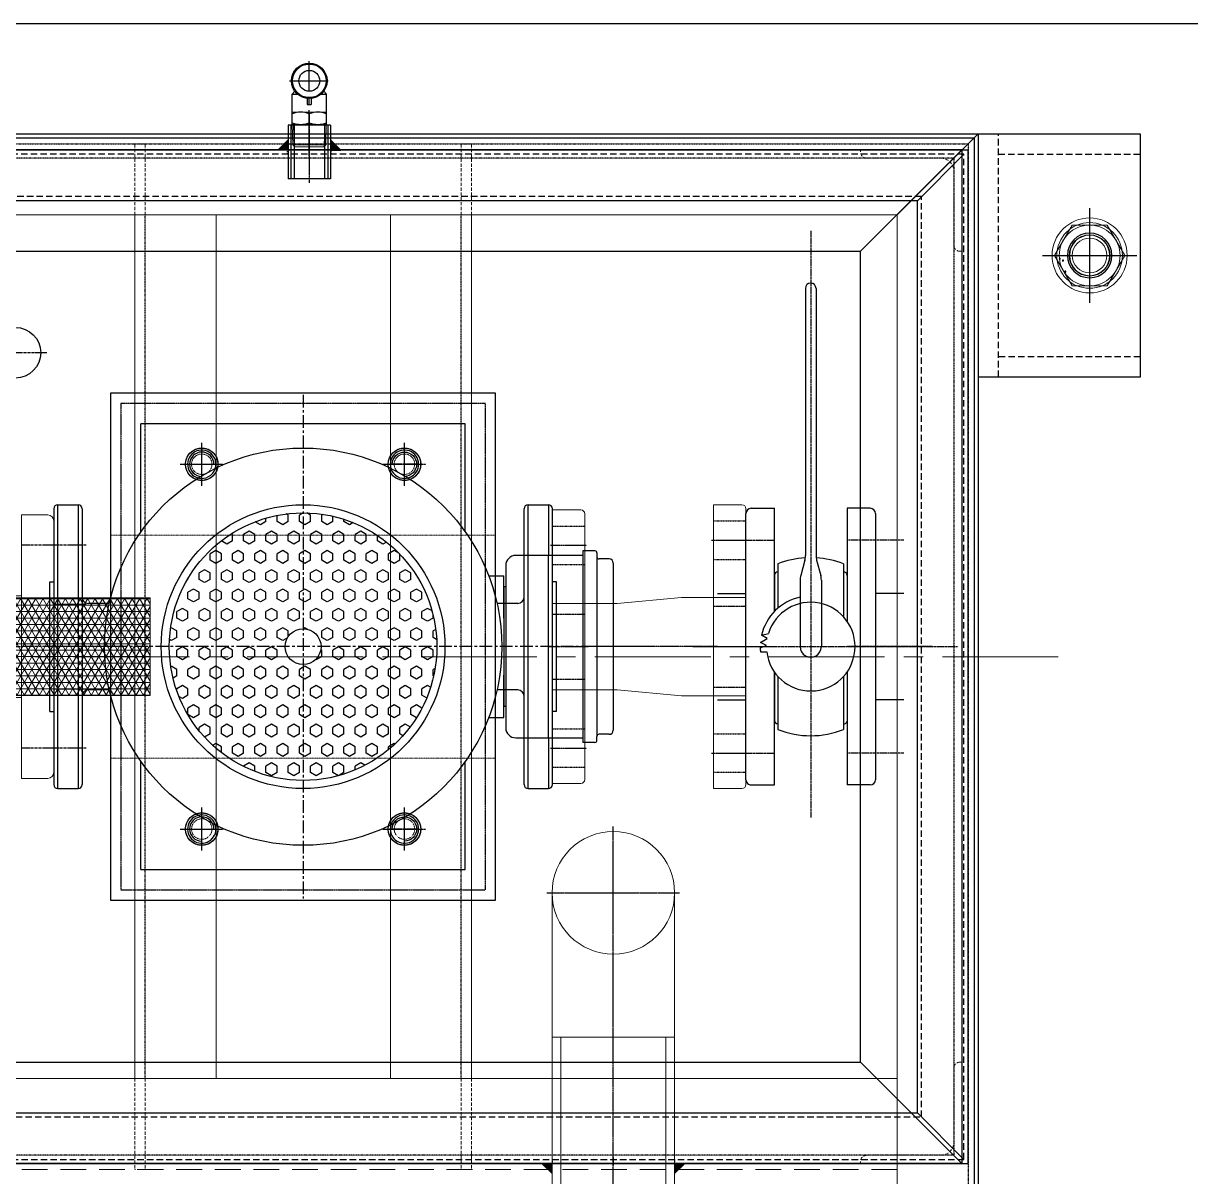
# Model space of a CAD drawing. Header units: millimetres. Extents: x -32759 to 129432, y 390 to 54305.
# Drawn here: x 26656 to 27232, y 25632 to 26201 of the extents above; entities that cross this region are included whole.
import ezdxf

# ---------------------------------------------------------------- set-up
doc = ezdxf.new("R2010")
doc.units = ezdxf.units.MM
for name, pattern in [('CENTER', [2, 1.25, -0.25, 0.25, -0.25]), ('CENTER2', [28.575, 19.05, -3.175, 3.175, -3.175]), ('DASHED', [19.05, 12.7, -6.35]), ('H10', [1.75, 1, -0.75]), ('HIDDEN', [0.375, 0.25, -0.125]), ('HIDDEN2', [4.7625, 3.175, -1.5875]), ('HIDDENX2', [19.05, 12.7, -6.35]), ('PHANTOM', [2.5, 1.25, -0.25, 0.25, -0.25, 0.25, -0.25])]:
    doc.linetypes.add(name, pattern=pattern)
for name, color, linetype in [('01', 1, 'CENTER'), ('01a', 8, 'Continuous'), ('01b', 30, 'Continuous'), ('06', 221, 'Continuous'), ('1', 20, 'Continuous'), ('2', 2, 'DASHED'), ('3', 5, 'Continuous'), ('_0', 3, 'Continuous'), ('BOM-UDEF', 3, 'Continuous'), ('CENTER', 1, 'CENTER'), ('CL', 1, 'CENTER'), ('FL', 3, 'Continuous'), ('HL', 2, 'HIDDEN'), ('PL', 5, 'PHANTOM'), ('RD', 5, 'Continuous'), ('외형선', 3, 'Continuous'), ('중심선', 1, 'CENTER2')]:
    doc.layers.add(name, color=color, linetype=linetype)
doc.layers.add('02 숨은선', color=2, linetype='HIDDEN', lineweight=15)
doc.layers.add('_BODY', color=7, linetype='Continuous', lineweight=13)
doc.styles.add('ROAMNS', font='romans.shx', dxfattribs={"width": 0.8, "bigfont": 'whgtxt.shx'})
doc.styles.get("Standard").update_dxf_attribs({"font": 'arial.ttf'})
doc.dimstyles.new('20 작은 한덕_도면칫수', dxfattribs={"dimscale": 20, "dimtxt": 3.3, "dimasz": 3.5, "dimexe": 0.65, "dimexo": 1.25, "dimgap": 1, "dimtad": 1, "dimdec": 0, "dimdsep": 46, "dimtxsty": 'ROAMNS', "dimcen": 0, "dimclrd": 7, "dimclre": 7, "dimclrt": 2, "dimadec": 0, "dimazin": 2, "dimtp": 0.1, "dimtm": 0.1, "dimtfac": 0.71, "dimtdec": 0, "dimtmove": 0, "dimatfit": 3, "dimfxl": 1, "dimlwd": -1, "dimlwe": -1, "dimarcsym": 1})
doc.dimstyles.new('AM_ISO$0', dxfattribs={"dimtxt": 3.5, "dimasz": 3.5, "dimexe": 1, "dimexo": 1, "dimgap": 1.5, "dimtad": 1, "dimdsep": 46, "dimtxsty": 'Standard', "dimcen": 0, "dimclrd": 256, "dimclre": 256, "dimclrt": 2, "dimadec": 0, "dimazin": 2, "dimtp": 0.1, "dimtm": 0.1, "dimtfac": 0.71, "dimtdec": 3, "dimtmove": 0, "dimatfit": 3, "dimfxl": 1, "dimlwd": -1, "dimlwe": -1, "dimarcsym": 1})

# ---------------------------------------------------------------- blocks, each defined once
blk = doc.blocks.new('cvbncvncvb')
at = {"ltscale": 0.5}
for p, q in [((494638.2, 293511.98), (494588.2, 293461.98)), ((495188.2, 293511.98), (494638.2, 293511.98)), ((494588.2, 293461.98), (495238.2, 293461.98)), ((494588.2, 293461.98), (495238.2, 293461.98))]:
    blk.add_line(p, q, dxfattribs=at)
at = {"layer": 'HL', "ltscale": 0.5}
blk.add_line((494592.2, 293465.98), (495234.2, 293465.98), dxfattribs=at)
blk = doc.blocks.new('sdfgsdgsdgs')
at = {"ltscale": 0.5}
for p, q in [((494638.2, 293690.93), (494588.2, 293640.93)), ((495038.2, 293690.93), (494638.2, 293690.93)), ((495038.2, 293690.93), (495088.2, 293640.93)), ((494588.2, 293640.93), (495088.2, 293640.93)), ((494588.2, 293640.93), (495088.2, 293640.93))]:
    blk.add_line(p, q, dxfattribs=at)
at = {"layer": 'HL', "ltscale": 0.5}
blk.add_line((494592.2, 293644.93), (495084.2, 293644.93), dxfattribs=at)
blk = doc.blocks.new('asfsadfass')
at = {"xscale": -1, "rotation": 270}
blk.add_blockref('cvbncvncvb', (197105.59, -200489.35), dxfattribs=at)
at = {"rotation": 90}
blk.add_blockref('cvbncvncvb', (784529.55, -200489.35), dxfattribs=at)
at = {"xscale": -1}
blk.add_blockref('sdfgsdgsdgs', (985655.77, 457.92), dxfattribs=at)
blk = doc.blocks.new('asfsafas')
at = {"color": 2, "linetype": 'HIDDEN2', "ltscale": 0.5}
for p, q in [((494537.2, 293898.66), (494538.2, 293898.66)), ((494538.2, 293898.66), (494538.2, 293848.66)), ((494534.2, 293895.66), (494534.2, 293859.16)), ((494491.2, 293852.66), (494527.7, 293852.66)), ((494488.2, 293848.66), (494488.2, 293849.66)), ((494538.2, 293848.66), (494488.2, 293848.66))]:
    blk.add_line(p, q, dxfattribs=at)
for centre, radius, start, end in [((494537.2, 293895.66), 3, 90, 180), ((494527.7, 293859.16), 6.5, 270, 0), ((494491.2, 293849.66), 3, 90, 180)]:
    blk.add_arc(centre, radius, start, end, dxfattribs=at)
blk = doc.blocks.new('xcvbxcvbcxb')
at = {"ltscale": 0.5}
blk.add_hatch(color=1, dxfattribs=at).paths.add_polyline_path([(304738.5, 88851.92), (304733.5, 88846.92), (304738.5, 88846.92)])
at = {"color": 7, "ltscale": 0.5}
for p, q in [((304738.5, 88851.92), (304733.5, 88846.92)), ((304738.5, 88846.92), (304738.5, 88851.92)), ((304733.5, 88846.92), (304738.5, 88846.92))]:
    blk.add_line(p, q, dxfattribs=at)
blk = doc.blocks.new('cxvbxcvbcvbcxbxc')
at = {"color": 0}
for p, q in [((304952.55, 91665.47), (304969.55, 91665.47)), ((304952.55, 91659.47), (304969.55, 91659.47)), ((304952.65, 91659.47), (304952.96, 91649.47)), ((304952.66, 91659.08), (304969.43, 91659.08)), ((304969.45, 91659.47), (304969.13, 91649.47)), ((304952.96, 91649.47), (304969.13, 91649.47)), ((304953.99, 91648.47), (304952.96, 91649.47)), ((304953.99, 91648.47), (304968.1, 91648.47)), ((304968.1, 91648.47), (304969.13, 91649.47))]:
    blk.add_line(p, q, dxfattribs=at)
at = {"color": 6}
for p, q in [((304952.65, 91659.47), (304953.33, 91659.08)), ((304953.33, 91659.08), (304953.65, 91648.81)), ((304968.77, 91659.08), (304968.44, 91648.81)), ((304969.45, 91659.47), (304968.77, 91659.08))]:
    blk.add_line(p, q, dxfattribs=at)
at = {"layer": '외형선'}
for p, q in [((304952.55, 91674.47), (304953.94, 91675.87)), ((304969.55, 91674.47), (304968.15, 91675.87)), ((304952.55, 91674.47), (304955.19, 91674.47)), ((304952.55, 91659.47), (304952.55, 91674.47)), ((304960.05, 91672.28), (304960.05, 91669.22)), ((304962.05, 91672.28), (304962.05, 91669.22)), ((304966.9, 91674.47), (304969.55, 91674.47)), ((304969.55, 91659.47), (304969.55, 91674.47)), ((304960.05, 91669.22), (304962.05, 91669.22)), ((304961.05, 91664.72), (304961.05, 91660.23))]:
    blk.add_line(p, q, dxfattribs=at)
for radius in [8.75, 8.5, 8.3, 5.15]:
    blk.add_circle((304961.05, 91680.97), radius, dxfattribs=at)
for centre, start, end in [((304956.8, 91653.2), 69.74384, 110.25616), ((304965.3, 91653.2), 69.74384, 110.25616), ((304956.8, 91671.75), 249.74384, 290.25616), ((304965.3, 91671.75), 249.74384, 290.25616)]:
    blk.add_arc(centre, 12.28, start, end, dxfattribs=at)
at = {"layer": '중심선'}
for p, q in [((304961.05, 91647.47), (304961.05, 91690.72)), ((304951.3, 91680.97), (304970.8, 91680.97))]:
    blk.add_line(p, q, dxfattribs=at)
blk = doc.blocks.new('747 3HP TOP')
at = {"layer": '1'}
h = blk.add_hatch(dxfattribs=at)
h.set_pattern_fill('HEX', color=256, style=0)
h.paths.add_polyline_path([(5285.19, 19853.7, 0.414214), (5219.19, 19787.7), (5276.33, 19787.7, -0.414214), (5285.19, 19796.55)])
h.paths.add_polyline_path([(5285.19, 19853.7), (5285.19, 19796.55, -0.414214), (5294.05, 19787.7), (5351.19, 19787.7, 0.414214)])
h.paths.add_polyline_path([(5351.19, 19787.7), (5294.05, 19787.7, -0.414214), (5285.19, 19778.84), (5285.19, 19721.7, 0.414214)])
h.paths.add_polyline_path([(5285.19, 19778.84, -0.414214), (5276.33, 19787.7), (5219.19, 19787.7, 0.414214), (5285.19, 19721.7)])
for p, q in [((5250.19, 19696.16), (5250.19, 19688.7)), ((5320.19, 19696.16), (5320.19, 19688.7)), ((5255.69, 19687.7), (5245.19, 19687.7)), ((5250.19, 19688.7), (5271.08, 19688.7)), ((5255.19, 19688.7), (5271.08, 19688.7)), ((5255.19, 19688.7), (5271.08, 19688.7)), ((5314.69, 19688.7), (5255.69, 19688.7)), ((5255.69, 19687.7), (5255.69, 19688.7)), ((5314.69, 19687.7), (5255.69, 19687.7)), ((5299.29, 19688.7), (5315.19, 19688.7)), ((5299.29, 19688.7), (5320.19, 19688.7)), ((5299.29, 19688.7), (5315.19, 19688.7)), ((5314.69, 19687.7), (5314.69, 19688.7)), ((5325.19, 19687.7), (5314.69, 19687.7)), ((5240.19, 19682.7), (5240.19, 19649.7)), ((5330.19, 19649.7), (5330.19, 19682.7)), ((5332.44, 19649.7), (5237.94, 19649.7)), ((5237.94, 19643.7), (5237.94, 19649.7)), ((5332.44, 19643.7), (5332.44, 19649.7)), ((5238.94, 19642.7), (5240.94, 19642.7)), ((5329.44, 19642.7), (5240.94, 19642.7)), ((5241.94, 19636.7), (5241.94, 19641.7)), ((5328.44, 19636.7), (5328.44, 19641.7)), ((5331.44, 19642.7), (5329.44, 19642.7)), ((5326.44, 19634.7), (5243.94, 19634.7))]:
    blk.add_line(p, q, dxfattribs=at)
for radius in [98, 70, 66, 8.86]:
    blk.add_circle((5285.19, 19787.7), radius, dxfattribs=at)
for centre, radius, start, end in [((5245.19, 19682.7), 5, 90, 180), ((5325.19, 19682.7), 5, 0, 90), ((5238.94, 19643.7), 1, 180, 270), ((5240.94, 19641.7), 1, 0, 90), ((5329.44, 19641.7), 1, 90, 180), ((5331.44, 19643.7), 1, 270, 0), ((5243.94, 19636.7), 2, 180, 270), ((5326.44, 19636.7), 2, 270, 0)]:
    blk.add_arc(centre, radius, start, end, dxfattribs=at)
blk = doc.blocks.new('A$C25B8554D')
at = {"layer": '1'}
for p, q in [((92.22, 288.34), (156.22, 288.34)), ((92.22, 288.34), (92.22, 286.34)), ((156.22, 288.34), (156.22, 286.34)), ((54.22, 284.34), (54.22, 274.34)), ((54.22, 284.34), (194.22, 284.34)), ((192.22, 286.34), (56.22, 286.34)), ((194.22, 284.34), (194.22, 274.34)), ((194.22, 274.34), (54.22, 274.34)), ((192.22, 272.34), (56.22, 272.34)), ((102.87, 258.99), (102.87, 269.34)), ((145.57, 258.99), (145.57, 269.34)), ((14.22, 243.34), (67.61, 243.34)), ((14.22, 243.34), (14.22, 83.34)), ((180.82, 243.34), (234.22, 243.34)), ((234.22, 83.34), (234.22, 243.34)), ((14.22, 83.34), (67.61, 83.34)), ((180.82, 83.34), (234.22, 83.34)), ((54.22, 52.34), (54.22, 42.34)), ((54.22, 52.34), (79.47, 52.34)), ((56.22, 54.34), (79.47, 54.34)), ((169.47, 54.34), (192.22, 54.34)), ((169.47, 52.34), (194.22, 52.34)), ((194.22, 52.34), (194.22, 42.34)), ((79.47, 42.34), (54.22, 42.34)), ((56.22, 40.34), (79.47, 40.34)), ((194.22, 42.34), (169.47, 42.34)), ((169.47, 40.34), (192.22, 40.34))]:
    blk.add_line(p, q, dxfattribs=at)
for centre, radius, start, end in [((56.22, 284.34), 2, 90, 180), ((192.22, 284.34), 2, 0, 90), ((56.22, 274.34), 2, 180, 270), ((99.87, 269.34), 3, 0, 90), ((148.57, 269.34), 3, 90, 180), ((192.22, 274.34), 2, 270, 0), ((34.22, 213.34), 7, 14.47692, 287.41387), ((214.22, 213.34), 7, 252.58613, 165.52308), ((34.22, 113.34), 7, 72.58613, 345.52308), ((214.22, 113.34), 7, 194.47692, 107.41387), ((56.22, 52.34), 2, 90, 180), ((192.22, 52.34), 2, 0, 90), ((56.22, 42.34), 2, 180, 270), ((192.22, 42.34), 2, 270, 0)]:
    blk.add_arc(centre, radius, start, end, dxfattribs=at)
at = {"layer": '2', "color": 1, "linetype": 'CENTER', "ltscale": 5}
for p, q in [((124.22, 0), (124.22, 291.46)), ((34.22, 221.39), (34.22, 205.29)), ((214.22, 221.39), (214.22, 205.29)), ((26.17, 213.34), (42.27, 213.34)), ((206.17, 213.34), (222.27, 213.34)), ((248.44, 163.34), (0, 163.34)), ((34.22, 121.39), (34.22, 105.29)), ((214.22, 121.39), (214.22, 105.29)), ((26.17, 113.34), (42.27, 113.34)), ((206.17, 113.34), (222.27, 113.34))]:
    blk.add_line(p, q, dxfattribs=at)
at = {"layer": '3'}
for p, q in [((102.87, 57.34), (102.87, 67.7)), ((145.57, 57.34), (145.57, 67.7)), ((79.47, 54.34), (169.47, 54.34)), ((79.47, 52.34), (169.47, 52.34)), ((79.47, 42.34), (169.47, 42.34)), ((79.47, 40.34), (169.47, 40.34)), ((92.22, 38.38), (92.22, 40.38)), ((156.22, 38.38), (156.22, 40.38)), ((92.22, 38.34), (156.22, 38.34))]:
    blk.add_line(p, q, dxfattribs=at)
for centre, radius, start, end in [((34.22, 213.34), 7, 287.41387, 14.47692), ((214.22, 213.34), 7, 165.52308, 252.58613), ((34.22, 113.34), 7, 345.52308, 72.58613), ((214.22, 113.34), 7, 107.41387, 194.47692), ((99.87, 57.34), 3, 270, 0), ((148.57, 57.34), 3, 180, 270)]:
    blk.add_arc(centre, radius, start, end, dxfattribs=at)
at = {"layer": '1'}
blk.add_blockref('747 3HP TOP', (-5160.97, -19624.35), dxfattribs=at)
blk = doc.blocks.new('FRP-32')
for p, q in [((16, 65), (3, 65)), ((16, -65), (16, 65)), ((154, 65), (167, 65)), ((154, -65), (154, 65)), ((0, -62), (0, 62)), ((170, -62), (170, 62)), ((16, 25), (30, 25)), ((140, 25), (154, 25)), ((-16, 21), (0, 21)), ((186, 21), (170, 21)), ((-16, -21), (0, -21)), ((186, -21), (170, -21)), ((16, -25), (30, -25)), ((140, -25), (154, -25)), ((3, -65), (16, -65)), ((167, -65), (154, -65))]:
    blk.add_line(p, q)
for centre, radius, start, end in [((3, 62), 3, 90, 180), ((167, 62), 3, 0, 90), ((55, 28.75), 16.25, 22.61986, 157.38014), ((115, 28.75), 16.25, 22.61986, 157.38014), ((30, 35), 10, 270, 0), ((85, 41.25), 16.25, 202.61986, 337.38014), ((140, 35), 10, 180, 270), ((30, -35), 10, 0, 90), ((85, -41.25), 16.25, 22.61986, 157.38014), ((140, -35), 10, 90, 180), ((55, -28.75), 16.25, 202.61986, 337.38014), ((115, -28.75), 16.25, 202.61986, 337.38014), ((3, -62), 3, 180, 270), ((167, -62), 3, 270, 0)]:
    blk.add_arc(centre, radius, start, end)
at = {"layer": 'CENTER'}
for p, q in [((85, 195.21), (85, -179.4)), ((-16, 50), (16, 50)), ((186, 50), (154, 50)), ((-32, 0), (16, 0)), ((16, 0), (154, 0)), ((202, 0), (154, 0)), ((-16, -50), (16, -50)), ((186, -50), (154, -50))]:
    blk.add_line(p, q, dxfattribs=at)
blk = doc.blocks.new('A$C63697C70')
at = {"ltscale": 0.5}
for p, q in [((2, 135), (2, 0)), ((16, 135), (2, 135)), ((18, 2), (18, 133)), ((2, 88.85), (18, 88.85)), ((2, 46.15), (18, 46.15)), ((2, 0), (16, 0))]:
    blk.add_line(p, q, dxfattribs=at)
for centre, start, end in [((16, 133), 0, 90), ((16, 2), 270, 0)]:
    blk.add_arc(centre, 2, start, end, dxfattribs=at)
at = {"layer": 'CL', "ltscale": 0.5}
for p, q in [((1, 117.5), (19, 117.5)), ((0, 67.5), (20, 67.5)), ((1, 17.5), (19, 17.5))]:
    blk.add_line(p, q, dxfattribs=at)
at = {"layer": 'HL', "ltscale": 0.5}
for p, q in [((2, 127), (18, 127)), ((2, 108), (18, 108)), ((2, 27), (18, 27)), ((2, 8), (18, 8))]:
    blk.add_line(p, q, dxfattribs=at)
at = {"layer": 'PL', "ltscale": 0.5}
for p, q in [((2, 83.5), (18, 83.5)), ((2, 51.5), (18, 51.5))]:
    blk.add_line(p, q, dxfattribs=at)
blk = doc.blocks.new('A$C01775BC6')
at = {"ltscale": 0.5}
for p, q in [((2, 48.6), (17.87, 48.6)), ((2, 0), (2, 48.6)), ((17.87, 48.6), (49.62, 45.65)), ((49.62, 45.65), (65.5, 45.65)), ((65.5, 45.65), (65.5, 2.95)), ((49.62, 2.95), (17.87, 0)), ((65.5, 2.95), (49.62, 2.95)), ((17.87, 0), (2, 0))]:
    blk.add_line(p, q, dxfattribs=at)
at = {"layer": 'CL', "ltscale": 0.5}
blk.add_line((0, 24.3), (67.5, 24.3), dxfattribs=at)
blk = doc.blocks.new('A$C351C1466')
at = {"ltscale": 0.5}
for p, q in [((2, 140), (2, 0)), ((16, 140), (2, 140)), ((18, 2), (18, 138)), ((2, 94.3), (18, 94.3)), ((2, 45.7), (18, 45.7)), ((2, 0), (16, 0))]:
    blk.add_line(p, q, dxfattribs=at)
for centre, start, end in [((16, 138), 0, 90), ((16, 2), 270, 0)]:
    blk.add_arc(centre, 2, start, end, dxfattribs=at)
at = {"layer": 'CL', "ltscale": 0.5}
for p, q in [((1, 122.5), (19, 122.5)), ((0, 70), (20, 70)), ((1, 17.5), (19, 17.5))]:
    blk.add_line(p, q, dxfattribs=at)
at = {"layer": 'HL', "ltscale": 0.5}
for p, q in [((2, 132), (18, 132)), ((2, 113), (18, 113)), ((2, 27), (18, 27)), ((2, 8), (18, 8))]:
    blk.add_line(p, q, dxfattribs=at)
at = {"layer": 'PL', "ltscale": 0.5}
for p, q in [((2, 90), (18, 90)), ((2, 50), (18, 50))]:
    blk.add_line(p, q, dxfattribs=at)
blk = doc.blocks.new('SDFGSDFGSDFG')
at = {"ltscale": 0.5}
blk.add_blockref('A$C351C1466', (335598.48, 36760.58), dxfattribs=at)
at = {"ltscale": 0.5, "xscale": -1, "rotation": 180}
blk.add_blockref('A$C63697C70', (335518.98, 36898.08), dxfattribs=at)
at = {"ltscale": 0.5, "xscale": -1}
blk.add_blockref('A$C01775BC6', (335602.48, 36806.28), dxfattribs=at)
blk = doc.blocks.new('BL-50P')
for p, q in [((33.5, 202), (33.5, 51.32)), ((39.5, 202), (39.5, 51.32)), ((0, -75), (0, 75)), ((3, 78), (16, 78)), ((16, 19.8), (16, 78)), ((70, 78), (57, 78)), ((57, 78), (57, 14.31)), ((73, 75), (73, -75)), ((18, 46.7), (18, 21.68)), ((33.16, 48.72), (30.84, 40.15)), ((39.84, 48.72), (42.16, 40.15)), ((55, 46.7), (55, 16.82)), ((16, 40.15), (16, 19.8)), ((57, 40.15), (57, 14.31)), ((30.5, 37.55), (30.5, 0)), ((42.5, 37.55), (42.5, 0)), ((-16, 30), (0, 30)), ((89, 30), (73, 30)), ((8.74, 6.44), (12.63, 7.42)), ((8.01, -0.71), (11.51, 0.71)), ((8.1, 2.36), (11.92, 4.57)), ((11.51, 0.71), (8.1, 2.36)), ((11.92, 4.57), (8.74, 6.44)), ((8.15, -2.88), (11.67, -2.88)), ((16, -78), (16, -14.31)), ((16, -14.31), (16, -41.48)), ((18, -16.82), (18, -46.7)), ((55, -16.82), (55, -46.7)), ((57, -14.31), (57, -78)), ((57, -14.31), (57, -41.98)), ((-16, -30), (0, -30)), ((89, -30), (73, -30)), ((18, -43.48), (18, -43.48)), ((55, -43.48), (55.5, -43.48)), ((3, -78), (16, -78)), ((70, -78), (57, -78))]:
    blk.add_line(p, q)
for centre, radius, start, end in [((36.5, 202), 3, 0, 180), ((3, 75), 3, 90, 180), ((70, 75), 3, 0, 90), ((36.5, 0), 50.23, 93.50553, 111.61238), ((23.5, 51.32), 10, 344.9149, 0), ((49.5, 51.32), 10, 180, 195.0851), ((36.5, 0), 50.23, 68.38762, 86.49447), ((18, 40.15), 2, 90, 180), ((40.5, 37.55), 10, 164.9149, 180), ((32.5, 37.55), 10, 0, 15.0851), ((55, 40.15), 2, 0, 90), ((36.5, 0), 28.5, 102.1532, 166.94191), ((36.5, 0), 25, 186.61516, 162.72678), ((36.5, 0), 6, 180, 0), ((36.5, 0), 28.5, 181.43614, 185.79979), ((18, -41.48), 2, 180, 270), ((55.5, -41.98), 1.5, 270, 0), ((36.5, 0), 50.23, 248.38762, 291.61238), ((3, -75), 3, 180, 270), ((70, -75), 3, 270, 0)]:
    blk.add_arc(centre, radius, start, end)
at = {"layer": 'CENTER'}
for p, q in [((36.5, 234.42), (36.5, -96.26)), ((-16, 60), (16, 60)), ((89, 60), (57, 60)), ((-29.94, 0), (119.67, 0)), ((-28.01, 0), (16, 0)), ((105, 0), (57, 0)), ((-16, -60), (16, -60)), ((89, -60), (57, -60))]:
    blk.add_line(p, q, dxfattribs=at)
blk = doc.blocks.new('A$C20826636')
at = {"ltscale": 0.5}
for p, q in [((2, 48.6), (202, 48.6)), ((2, 0), (2, 48.6)), ((202, 48.6), (202, 0)), ((2, 45.1), (202, 45.1)), ((2, 3.5), (202, 3.5)), ((202, 0), (2, 0))]:
    blk.add_line(p, q, dxfattribs=at)
at = {"layer": 'CL', "ltscale": 0.5}
blk.add_line((0, 24.3), (204, 24.3), dxfattribs=at)
blk = doc.blocks.new('A$C18F711F9')
at = {"ltscale": 0.5}
for p, q in [((32.18, 48.6), (5.85, 48.6)), ((32.18, 48.6), (33.85, 48.44)), ((33.85, 47.59), (32.18, 48.6)), ((33.85, 0.16), (33.85, 48.44)), ((33.85, 48.44), (55.05, 47.78)), ((55.05, 0.82), (55.05, 47.78)), ((55.05, 47.78), (55.85, 46.9)), ((55.85, 1.7), (55.85, 46.9)), ((32.18, 0), (5.85, 0)), ((33.85, 1.01), (32.18, 0)), ((32.18, 0), (33.85, 0.16)), ((33.85, 0.16), (55.05, 0.82)), ((55.05, 0.82), (55.85, 1.7))]:
    blk.add_line(p, q, dxfattribs=at)
at = {"color": 1, "ltscale": 0.5}
for p, q in [((33.85, 47.59), (55.85, 46.9)), ((33.85, 1.01), (55.85, 1.7))]:
    blk.add_line(p, q, dxfattribs=at)
at = {"layer": '1'}
blk.add_line((59.62, 24.3), (0, 24.3), dxfattribs=at)
blk = doc.blocks.new('SDFGSDFGSGFDS')
at = {"ltscale": 0.5}
h = blk.add_hatch(dxfattribs=at)
h.set_pattern_fill('NET3', color=256, style=0)
h.paths.add_polyline_path([(335200.05, 37689.12), (335200.05, 37640.83), (335270.05, 37640.83), (335270.05, 37689.12)])
for p, q in [((335170.05, 37689.12, -2641.54), (335270.05, 37689.12, -2641.54)), ((335170.05, 37689.12, -2641.54), (335170.05, 37640.68, -2641.54)), ((335200.05, 37640.83, -2641.54), (335200.05, 37689.12, -2641.54)), ((335270.05, 37640.83, -2641.54), (335270.05, 37689.12, -2641.54)), ((335170.05, 37640.83, -2641.54), (335270.05, 37640.83, -2641.54))]:
    blk.add_line(p, q, dxfattribs=at)
blk = doc.blocks.new('sdfgdsgsdfg')
at = {"ltscale": 0.5}
blk.add_blockref('A$C351C1466', (305911.06, 88699.81), dxfattribs=at)
at = {"extrusion": (0, 0, -1), "zscale": -1}
blk.add_blockref('SDFGSDFGSGFDS', (-640860.11, 51104.84, -2641.54), dxfattribs=at)
at = {"ltscale": 0.5, "extrusion": (0, 0, -1), "zscale": -1}
for name, p in [('A$C18F711F9', (-305723.91, 88745.51)), ('A$C20826636', (-305920.06, 88745.51))]:
    blk.add_blockref(name, p, dxfattribs=at)
blk = doc.blocks.new('HS_BOM', base_point=(-3113.55, 16316.28))
at = {"layer": 'BOM-UDEF'}
blk.add_circle((-3113.55, 16316.28), 0.25, dxfattribs=at)
blk = doc.blocks.new('asfsafsdfffas')
for p, q in [((495497.77, 292525.53), (495482.77, 292516.87)), ((495512.77, 292516.87), (495497.77, 292525.53)), ((495482.77, 292516.87), (495482.77, 292499.55)), ((495512.77, 292499.55), (495512.77, 292516.87)), ((495482.77, 292499.55), (495497.77, 292490.89)), ((495497.77, 292490.89), (495512.77, 292499.55))]:
    blk.add_line(p, q)
at = {"ltscale": 0.5}
blk.add_line((495437.77, 292453.21), (495557.77, 292453.21), dxfattribs=at)
for radius in [18.5, 16.2, 15, 11, 10.1, 8.56]:
    blk.add_circle((495497.77, 292508.21), radius)
at = {"layer": '1', "ltscale": 10}
for p, q in [((495497.77, 292484.88), (495497.77, 292531.55)), ((495521.11, 292508.21), (495474.44, 292508.21))]:
    blk.add_line(p, q, dxfattribs=at)
at = {"layer": 'CL'}
for p, q in [((495497.77, 292487.71), (495497.77, 292528.71)), ((495497.77, 292488.9), (495497.77, 292527.52)), ((495497.77, 292490.01), (495497.77, 292526.41)), ((495518.27, 292508.21), (495477.27, 292508.21)), ((495517.08, 292508.21), (495478.46, 292508.21)), ((495515.97, 292508.21), (495479.57, 292508.21))]:
    blk.add_line(p, q, dxfattribs=at)
at = {"layer": 'RD'}
blk.add_circle((495497.77, 292508.21), 10, dxfattribs=at)
at = {"layer": '외형선'}
for p, q in [((495557.77, 292533.21), (495437.77, 292533.21)), ((495437.77, 292533.21), (495437.77, 292453.21)), ((495557.77, 292453.21), (495557.77, 292533.21))]:
    blk.add_line(p, q, dxfattribs=at)
at = {"layer": '외형선', "color": 2, "linetype": 'HIDDEN2'}
for p, q in [((495447.77, 292533.21), (495447.77, 292463.21)), ((495547.77, 292463.21), (495547.77, 292533.21)), ((495437.77, 292463.21), (495557.77, 292463.21))]:
    blk.add_line(p, q, dxfattribs=at)
at = {"layer": '외형선'}
blk.add_circle((495497.77, 292508.21), 11, dxfattribs=at)
at = {"layer": 'BOM-UDEF', "rotation": 180}
for p in [(495489.77, 292496.21), (495495.22, 292495.06), (495496.17, 292493.46)]:
    blk.add_blockref('HS_BOM', p, dxfattribs=at)
blk = doc.blocks.new('cxvbxbcx')
at = {"ltscale": 0.5}
for p, q in [((494695.43, 300533.38), (494109.43, 300533.38)), ((494695.43, 300533.38), (494735.43, 300493.38)), ((494069.43, 300493.38), (494735.43, 300493.38))]:
    blk.add_line(p, q, dxfattribs=at)
at = {"layer": 'HL', "ltscale": 0.5}
blk.add_line((494074.43, 300498.38), (494730.43, 300498.38), dxfattribs=at)
blk = doc.blocks.new('ssda')
at = {"ltscale": 0.5}
for p, q in [((494109.43, 300799.54), (494069.43, 300759.54)), ((494929.43, 300799.54), (494109.43, 300799.54)), ((494929.43, 300799.54), (494969.43, 300759.54)), ((494069.43, 300759.54), (494969.43, 300759.54))]:
    blk.add_line(p, q, dxfattribs=at)
at = {"layer": 'HL', "ltscale": 0.5}
blk.add_line((494074.43, 300764.54), (494964.43, 300764.54), dxfattribs=at)
blk = doc.blocks.new('sdfgsdfgdgdsf')
at = {"ltscale": 0.5}
for p, q in [((487596.22, 298516.96), (488022.22, 298516.96)), ((487596.22, 298516.96), (487596.22, 298476.96)), ((488022.22, 298516.96), (488022.22, 298476.96)), ((488022.22, 298476.96), (487596.22, 298476.96))]:
    blk.add_line(p, q, dxfattribs=at)
at = {"layer": 'HL', "ltscale": 0.5}
blk.add_line((487596.22, 298511.96), (488022.22, 298511.96), dxfattribs=at)
blk = doc.blocks.new('sdfgsfgfsdgsd')
at = {"color": 2, "linetype": 'HIDDEN2', "ltscale": 0.5}
for p, q in [((493969.19, 297678.87, 2347.31), (493924.19, 297678.87, 0)), ((493924.19, 297678.87, 0), (493924.19, 297673.87, 0)), ((494395.19, 297678.87, 2347.31), (494430.19, 297678.87, 0)), ((494430.19, 297678.87, 0), (494430.19, 297673.87, 0)), ((493969.19, 297673.87, 2347.31), (493924.19, 297673.87, 0)), ((494395.19, 297673.87, 2347.31), (494430.19, 297673.87, 0))]:
    blk.add_line(p, q, dxfattribs=at)
at = {"xscale": -1, "rotation": 180}
blk.add_blockref('sdfgsdfgdgdsf', (6372.97, 596190.83, 2347.31), dxfattribs=at)
blk = doc.blocks.new('zxcvzxcvvzxcv')
at = {"ltscale": 0.5}
for p, q in [((496366.31, 294373.32), (496366.31, 294193.32)), ((496606.31, 294373.32), (496366.31, 294373.32)), ((496606.31, 294193.32), (496606.31, 294373.32)), ((496366.31, 294193.32), (496606.31, 294193.32))]:
    blk.add_line(p, q, dxfattribs=at)
for centre in [(496396.31, 294333.32), (496576.31, 294333.32), (496396.31, 294233.32), (496576.31, 294233.32)]:
    blk.add_circle(centre, 8, dxfattribs=at)
at = {"layer": 'CL', "ltscale": 0.5}
for p, q in [((496396.31, 294343.92), (496396.31, 294322.72)), ((496576.31, 294343.92), (496576.31, 294322.72)), ((496385.71, 294333.32), (496406.91, 294333.32)), ((496565.71, 294333.32), (496586.91, 294333.32)), ((496396.31, 294243.92), (496396.31, 294222.72)), ((496576.31, 294243.92), (496576.31, 294222.72)), ((496385.71, 294233.32), (496406.91, 294233.32)), ((496565.71, 294233.32), (496586.91, 294233.32))]:
    blk.add_line(p, q, dxfattribs=at)
blk = doc.blocks.new('hgfgh')
at = {"ltscale": 0.5}
for p, q in [((496361.31, 294378.32), (496361.31, 294188.32)), ((496611.31, 294378.32), (496361.31, 294378.32)), ((496611.31, 294188.32), (496611.31, 294378.32)), ((496361.31, 294188.32), (496611.31, 294188.32))]:
    blk.add_line(p, q, dxfattribs=at)
for centre in [(496396.31, 294333.32), (496576.31, 294333.32), (496396.31, 294233.32), (496576.31, 294233.32)]:
    blk.add_circle(centre, 8, dxfattribs=at)
at = {"layer": 'CL', "ltscale": 0.5}
for p, q in [((496396.31, 294343.92), (496396.31, 294322.72)), ((496576.31, 294343.92), (496576.31, 294322.72)), ((496385.71, 294333.32), (496406.91, 294333.32)), ((496565.71, 294333.32), (496586.91, 294333.32)), ((496396.31, 294243.92), (496396.31, 294222.72)), ((496576.31, 294243.92), (496576.31, 294222.72)), ((496385.71, 294233.32), (496406.91, 294233.32)), ((496565.71, 294233.32), (496586.91, 294233.32))]:
    blk.add_line(p, q, dxfattribs=at)
blk = doc.blocks.new('sdfgsdfgdgsdgds')
at = {"ltscale": 0.5}
for p, q in [((484588.17, 301220.71), (484588.17, 300558.71)), ((484590.17, 301222.71), (484590.17, 300556.71)), ((484590.17, 300556.71), (483690.17, 300556.71)), ((484588.17, 300558.71), (483692.17, 300558.71))]:
    blk.add_line(p, q, dxfattribs=at)
blk = doc.blocks.new('vbn')
at = {"ltscale": 0.5}
blk.add_circle((491764.72, 300516.68), 5.05, dxfattribs=at)
at = {"layer": 'CL', "ltscale": 0.5}
for p, q in [((491764.72, 300523.68), (491764.72, 300509.68)), ((491757.72, 300516.68), (491771.72, 300516.68))]:
    blk.add_line(p, q, dxfattribs=at)
at = {"layer": 'FL', "color": 1, "ltscale": 0.5}
blk.add_arc((491764.72, 300516.68), 6, 270, 180, dxfattribs=at)
blk = doc.blocks.new('xcvbxcv')
at = {"ltscale": 0.5}
for p, q in [((495958.76, 294579.37), (495888.76, 294579.37)), ((495888.76, 294389.37), (495888.76, 294579.37)), ((495958.76, 294579.37), (495958.76, 294389.37)), ((495958.76, 294389.37), (495888.76, 294389.37))]:
    blk.add_line(p, q, dxfattribs=at)
blk.add_blockref('vbn', (4159.04, -5982.31))
at = {"extrusion": (0, 0, -1), "zscale": -1, "rotation": 180}
blk.add_blockref('vbn', (-4159.04, 594951.05), dxfattribs=at)
blk = doc.blocks.new('xcvbxcvxvcbxcvb')
at = {"layer": '01b'}
blk.add_blockref('sdfgsdfgdgsdgds', (11700.93, -1457.5), dxfattribs=at)
at = {"layer": '02 숨은선'}
for p in [(24.35, 4947.89, 5491.41), (204.35, 4947.89, 5491.41)]:
    blk.add_blockref('xcvbxcv', p, dxfattribs=at)
blk = doc.blocks.new('cvbncvb')
at = {"ltscale": 0.5}
for p, q in [((305292.06, 89750.39), (305318.56, 89750.39)), ((305292.06, 89750.39), (305292.06, 89729.39)), ((305292.06, 89748.99), (305318.56, 89748.99)), ((305292.06, 89747.39), (305318.56, 89747.39)), ((305318.56, 89750.39), (305318.56, 89729.39)), ((305292.06, 89732.39), (305318.56, 89732.39)), ((305292.06, 89730.79), (305318.56, 89730.79)), ((305292.06, 89729.39), (305318.56, 89729.39))]:
    blk.add_line(p, q, dxfattribs=at)
at = {"layer": 'CL', "ltscale": 0.5}
blk.add_line((305290.06, 89739.89), (305320.56, 89739.89), dxfattribs=at)
blk = doc.blocks.new('xcvbxcvxcvbx')
at = {"color": 2, "linetype": 'H10', "ltscale": 0.5}
for p, q in [((305944.83, 89356.87, -9552.5), (305942.83, 89356.87, -9552.5)), ((305944.83, 89335.37, -9552.5), (305942.83, 89335.37, -9552.5))]:
    blk.add_line(p, q, dxfattribs=at)
at = {"layer": 'CL', "ltscale": 0.5}
blk.add_line((305945.83, 89346.12, -9552.5), (305941.83, 89346.12, -9552.5), dxfattribs=at)
blk = doc.blocks.new('fdassafdfasf')
at = {"layer": '_0', "color": 1, "linetype": 'CENTER'}
for p, q in [((289912.29, -123197.54, 5491.41), (289912.29, -123166.54, 5491.41)), ((289896.79, -123182.04, 5491.41), (289927.79, -123182.04, 5491.41))]:
    blk.add_line(p, q, dxfattribs=at)
at = {"layer": '_0'}
blk.add_circle((289912.29, -123182.04, 5491.41), 12.5, dxfattribs=at)
blk = doc.blocks.new('ytreqweqwr')
at = {"color": 2, "linetype": 'H10', "ltscale": 0.5}
for p, q in [((289514.29, -123446.79, 5491.41), (289512.29, -123446.79, 5491.41)), ((289514.29, -123507.29, 5491.41), (289512.29, -123507.29, 5491.41))]:
    blk.add_line(p, q, dxfattribs=at)
at = {"layer": 'CL', "ltscale": 0.5}
blk.add_line((289515.29, -123477.04, 5491.41), (289511.29, -123477.04, 5491.41), dxfattribs=at)
blk = doc.blocks.new('A$C43664C62')
at = {"color": 4}
for p, q in [((1, 650, 5491.41), (1, 0, 5491.41)), ((501, 0, 5491.41), (501, 650, 5491.41)), ((26, 625, 5491.41), (26, 25, 5491.41)), ((476, 25, 5491.41), (476, 625, 5491.41)), ((26, 25, 5491.41), (3, 2, 5491.41)), ((26, 25, 5491.41), (476, 25, 5491.41)), ((476, 25, 5491.41), (499, 2, 5491.41)), ((1, 0, 5491.41), (501, 0, 5491.41))]:
    blk.add_line(p, q, dxfattribs=at)
at = {"color": 2, "linetype": 'HIDDEN2'}
for p, q in [((3, 648, 5491.41), (3, 2, 5491.41)), ((499, 2, 5491.41), (499, 648, 5491.41)), ((24, 627, 5491.41), (24, 23, 5491.41)), ((478, 23, 5491.41), (478, 627, 5491.41)), ((24, 23, 5491.41), (478, 23, 5491.41)), ((3, 2, 5491.41), (499, 2, 5491.41))]:
    blk.add_line(p, q, dxfattribs=at)
at = {"xscale": -1}
blk.add_blockref('xcvbxcvbcxb', (305239.5, -88511.42, 5491.41), dxfattribs=at)
at = {"rotation": 180}
for name, p in [('cvbncvb', (305805.31, 90064.89, 5491.41)), ('xcvbxcvxcvbx', (306443.83, 89671.12, 15043.91)), ('xcvbxcvbcxb', (305239.5, 89161.42, 5491.41))]:
    blk.add_blockref(name, p, dxfattribs=at)
at = {"layer": '_0'}
for name in ['fdassafdfasf', 'ytreqweqwr']:
    blk.add_blockref(name, (-289511.29, 123652.04), dxfattribs=at)
blk = doc.blocks.new('A$C44C27236')
at = {"ltscale": 0.5}
for p, q in [((2.49, 60.49), (152.49, 60.49)), ((2.49, 0), (2.49, 60.49)), ((152.49, 60.49), (152.49, 0)), ((2.49, 56.13), (152.49, 56.13)), ((2.49, 4.36), (152.49, 4.36)), ((152.49, 0), (2.49, 0))]:
    blk.add_line(p, q, dxfattribs=at)
at = {"layer": 'CL', "ltscale": 0.5}
blk.add_line((0, 30.24), (154.98, 30.24), dxfattribs=at)
blk = doc.blocks.new('A$C3BF052F8')
at = {"ltscale": 0.5}
for p, q in [((2, 2), (2, 50.6)), ((2, 50.6), (59.2, 50.6)), ((59.2, 2), (2, 2))]:
    blk.add_line(p, q, dxfattribs=at)
for start, end in [(90, 270), (270, 90)]:
    blk.add_arc((59.2, 26.3), 24.3, start, end, dxfattribs=at)
at = {"layer": 'CL', "ltscale": 0.5}
for p, q in [((59.2, 52.6), (59.2, 0)), ((0, 26.3), (85.5, 26.3))]:
    blk.add_line(p, q, dxfattribs=at)
blk = doc.blocks.new('A$C19B9276D')
at = {"color": 1, "linetype": 'CENTER2', "ltscale": 3}
blk.add_line((642.03, 40.52), (642.03, 785.58), dxfattribs=at)
at = {"color": 4}
for p, q in [((392.03, 735), (392.03, 85)), ((892.03, 85), (892.03, 735)), ((417.03, 710), (417.03, 110)), ((867.03, 110), (867.03, 710)), ((417.03, 110), (394.03, 87)), ((417.03, 110), (867.03, 110)), ((867.03, 110), (890.03, 87)), ((392.03, 85), (892.03, 85))]:
    blk.add_line(p, q, dxfattribs=at)
at = {"color": 2, "linetype": 'HIDDEN2'}
for p, q in [((394.03, 733), (394.03, 87)), ((890.03, 87), (890.03, 733)), ((415.03, 712), (415.03, 108)), ((869.03, 108), (869.03, 712)), ((415.03, 108), (869.03, 108)), ((394.03, 87), (890.03, 87))]:
    blk.add_line(p, q, dxfattribs=at)
at = {"color": 2, "linetype": 'HIDDENX2'}
blk.add_line((389, 120), (389, 706), dxfattribs=at)
at = {"color": 3, "ltscale": 2}
blk.add_line((434, 120), (434, 706), dxfattribs=at)
for name, p, rotation in [('sdfgdsgsdfg', (89416.79, -305101.5), 90), ('FRP-32', (647, 706.05, 5491.41), 270), ('cxvbxcvbcvbcxbxc', (-90754.81, 305371.05), 270), ('xcvbxcvbcxb', (305630.53, 89246.42), 180), ('SDFGSDFGSDFG', (-36183.58, 335811.03, 5491.41), 270), ('asfsafas', (-293456.61, 494626.2), 270)]:
    blk.add_blockref(name, p, dxfattribs=dict(rotation=rotation))
for name, p in [('xcvbxcvxvcbxcvb', (-495391.1, -299019.21)), ('sdfgsfgfsdgsd', (-493535.19, -297343.87, 0)), ('xcvbxcvbcxb', (-304346.46, -88556.67)), ('A$C44C27236', (301.87, 229.76))]:
    blk.add_blockref(name, p)
at = {"xscale": -1}
for name, p, rotation in [('cxvbxbcx', (301393.38, 494815.43), 89.99999999999993), ('sdfgsfgfsdgsd', (-493535.19, 298169.87, 0), 180), ('xcvbxcvbcxb', (-304346.46, 89076.67), 180), ('asfsafas', (294740.71, 494626.2), 89.99999999999993), ('asfsafsdfffas', (-494657.77, 292533.21), 180)]:
    blk.add_blockref(name, p, dxfattribs=dict(at, rotation=rotation))
at = {"color": 6, "ltscale": 0.5}
blk.add_blockref('A$C25B8554D', (522.78, 249.71, 5491.41), dxfattribs=at)
at = {"xscale": -1}
for name, p in [('xcvbxcvbcxb', (305630.53, -88426.42)), ('ssda', (494969.44, -300679.54))]:
    blk.add_blockref(name, p, dxfattribs=at)
at = {"ltscale": 0.5, "xscale": 1.244576, "yscale": 1.244576, "zscale": 1.244576}
blk.add_blockref('A$C3BF052F8', (451.87, 227.27), dxfattribs=at)
at = {"layer": '01'}
blk.add_blockref('zxcvzxcvvzxcv', (-495839.31, -293870.27, 5491.41), dxfattribs=at)
at = {"layer": '01a'}
blk.add_blockref('hgfgh', (-495839.31, -293870.27, 5491.41), dxfattribs=at)
at = {"layer": '06'}
blk.add_blockref('asfsadfass', (-490175.52, -294010.85), dxfattribs=at)
at = {"layer": '06', "xscale": 0.875, "yscale": 0.875, "zscale": 0.875, "rotation": 270}
blk.add_blockref('BL-50P', (647, 194.55, 5491.41), dxfattribs=at)
at = {"layer": '_0'}
blk.add_blockref('A$C43664C62', (391.03, 85, -5491.41), dxfattribs=at)
blk = doc.blocks.new('1')
at = {"layer": '_BODY', "color": 0, "rotation": 90}
blk.add_blockref('A$C19B9276D', (9170.164, 5173.86, -10267.665), dxfattribs=at)
blk = doc.blocks.new('sdfgsdfgcxvxbxcv')
at = {"layer": '_0', "color": 4}
blk.add_line((274423.906, 138921.378), (277428.37, 138921.378), dxfattribs=at)
blk.add_blockref('1', (266381.038, 132792.991))
blk = doc.blocks.new('*D1345')
at = {"color": 7, "linetype": 'ByBlock', "transparency": 16777216}
for p, q in [((97320.9, 13113.96), (97320.9, 13254.97)), ((98295.9, 13113.96), (98295.9, 13254.97)), ((97390.9, 13241.97), (98225.9, 13241.97))]:
    blk.add_line(p, q, dxfattribs=at)
at = {"color": 7, "transparency": 16777216}
for points in [[(97390.9, 13230.3), (97390.9, 13253.64), (97320.9, 13241.97)], [(98225.9, 13230.3), (98225.9, 13253.64), (98295.9, 13241.97)]]:
    blk.add_solid(points, dxfattribs=at)
at = {"layer": 'Defpoints', "color": 0, "transparency": 16777216}
for p in [(98295.9, 13241.97), (97320.9, 13088.96), (98295.9, 13088.96)]:
    blk.add_point(p, dxfattribs=at)
at = {"color": 2, "transparency": 16777216, "insert": (97917.84, 13188.97), "char_height": 66, "attachment_point": 5, "rotation": 180, "style": 'ROAMNS'}
blk.add_mtext('975', dxfattribs=at)
blk = doc.blocks.new('*D1348')
at = {"linetype": 'ByBlock', "ltscale": 0.5, "transparency": 16777216}
for p, q in [((97322.9, 13119.86), (97294.45, 13119.86)), ((97295.45, 13095.46), (97295.45, 13116.36)), ((97319.9, 13091.96), (97294.45, 13091.96))]:
    blk.add_line(p, q, dxfattribs=at)
at = {"ltscale": 0.5, "transparency": 16777216}
for points in [[(97296.04, 13116.36), (97294.87, 13116.36), (97295.45, 13119.86)], [(97296.04, 13095.46), (97294.87, 13095.46), (97295.45, 13091.96)]]:
    blk.add_solid(points, dxfattribs=at)
at = {"layer": 'Defpoints', "color": 0, "ltscale": 0.5, "transparency": 16777216}
for p in [(97295.45, 13119.86), (97323.9, 13119.86), (97320.9, 13091.96)]:
    blk.add_point(p, dxfattribs=at)
at = {"color": 2, "ltscale": 0.5, "transparency": 16777216, "insert": (97298.74, 13105.91), "char_height": 3.5, "attachment_point": 5, "rotation": 270, "bg_fill": 3, "box_fill_scale": 1.1, "bg_fill_color": 256, "bg_fill_true_color": 13158600, "bg_fill_transparency": 0}
blk.add_mtext('27.9', dxfattribs=at)
blk = doc.blocks.new('y8e5ey')
dim = blk.add_linear_dim(base=(98295.895, 13241.97), p1=(97320.895, 13088.96), p2=(98295.895, 13088.96), angle=0, dimstyle='20 작은 한덕_도면칫수')
dim.commit()
dim.dimension.update_dxf_attribs({"geometry": '*D1345', "text_midpoint": (97917.84, 13241.97), "dimtype": 128})
at = {"ltscale": 0.5}
dim = blk.add_linear_dim(base=(97295.455, 13119.861), p1=(97320.895, 13091.96), p2=(97323.895, 13119.861), angle=90, dimstyle='AM_ISO$0', override={"dimfxl": 8, "dimtfill": 1}, dxfattribs=at)
dim.commit()
dim.dimension.update_dxf_attribs({"geometry": '*D1348', "text_midpoint": (97298.742, 13105.91)})
blk = doc.blocks.new('2')
at = {"color": 6, "xscale": -1}
blk.add_blockref('y8e5ey', (121155.752, -6800.077), dxfattribs=at)
blk = doc.blocks.new('dfsgxcvbxcbxcvbxcbv')
blk.add_blockref('2', (329352.025, 132259.335))

msp = doc.modelspace()

# ---------------------------------------------------------------- block references
at = {"layer": '_BODY'}
for name in ['sdfgsdfgcxvxbxcv', 'dfsgxcvbxcbxcvbxcbv']:
    msp.add_blockref(name, (-248343.91, -112719.97), dxfattribs=at)

doc.saveas('drawing.dxf')
